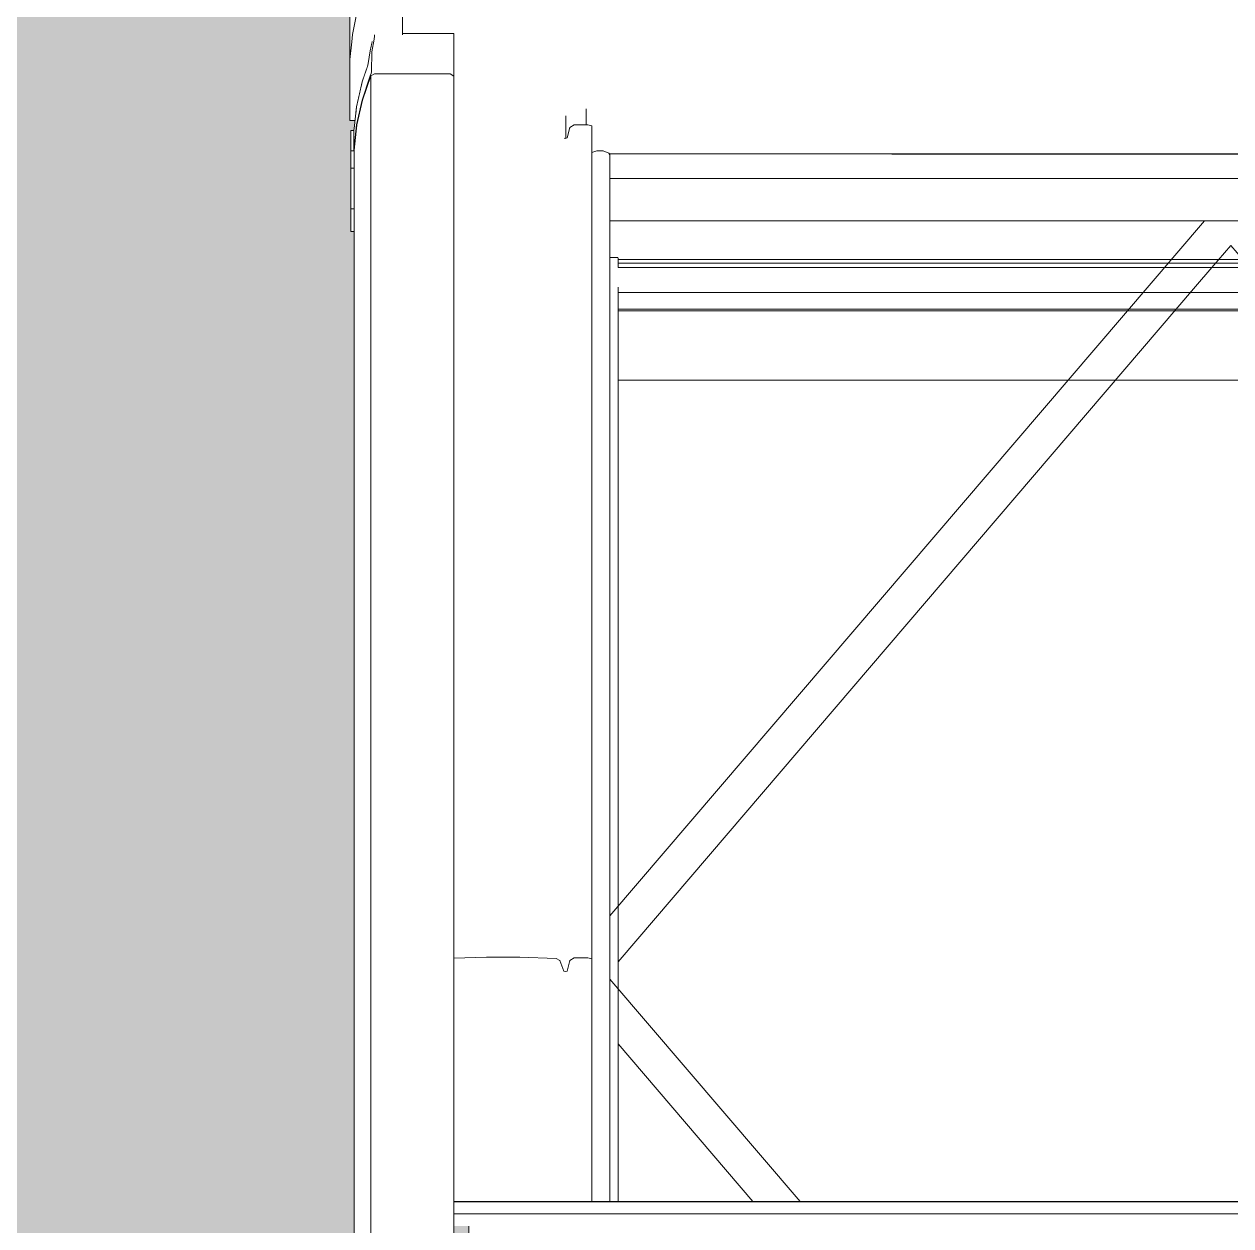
# Model space of a CAD drawing. Header units: metres. Extents: x -4 to 206, y -18 to 45.
# Drawn here: x 36.799 to 37.385, y -3.36 to -2.776 of the extents above; entities that cross this region are included whole.
import ezdxf

# ---------------------------------------------------------------- set-up
doc = ezdxf.new("R2010")
doc.units = ezdxf.units.M
doc.header["$MEASUREMENT"] = 0
doc.set_wipeout_variables(frame=1)
doc.linetypes.add('Wipeout_Contour', pattern=[1, 0, -1])
doc.layers.add('3._DD PP STG2_4_325 Dachfenster', color=7, linetype='Continuous')
doc.layers.add('3._DD PP STG2_4_330 Dachaufbau', color=7, linetype='Continuous')

msp = doc.modelspace()

# ---------------------------------------------------------------- hatches: boundary and pattern name
at = {"layer": '3._DD PP STG2_4_330 Dachaufbau', "linetype": 'Continuous', "lineweight": 0, "true_color": 0x000000}
h = msp.add_hatch(color=18, dxfattribs=at)
h.paths.add_polyline_path([(36.75503, -4.33871), (38.75089, -4.33871), (38.75089, -2.14371), (38.85503, -2.14371), (38.85503, -1.28285), (33.33449, -1.28285), (33.33837, -4.39875), (33.35981, -4.39875), (33.35981, -1.29871), (36.49503, -1.29871), (36.49503, -1.58871), (36.75503, -1.58871)])
h.paths.add_polyline_path([(37.01482, -3.72888), (37.01482, -2.20451), (37.79482, -2.20451), (37.79482, -3.72888)], flags=0)

# ---------------------------------------------------------------- linework, layer by layer
at = {"layer": '3._DD PP STG2_4_330 Dachaufbau', "color": 7, "linetype": 'Continuous', "lineweight": 18, "ltscale": 1000, "flags": 128}
msp.add_lwpolyline([(37.01482, -2.20451), (37.01482, -3.72888)], dxfattribs=at)

# ---------------------------------------------------------------- next in the draw order: wipeouts: each hides what was drawn before it
at = {"color": 254, "linetype": 'Wipeout_Contour', "lineweight": 0, "ltscale": 148.397818}
msp.add_wipeout([(36.95751, -2.83783), (36.95921, -2.83783), (36.95901, -2.82795), (36.95751, -2.82795)], dxfattribs=at).dxf.layer = '3._DD PP STG2_4_325 Dachfenster'
at = {"color": 254, "linetype": 'Wipeout_Contour', "lineweight": 0, "ltscale": 148.286373}
msp.add_wipeout([(36.95751, -2.84703), (36.95751, -2.85633), (36.95921, -2.85633), (36.95921, -2.84703)], dxfattribs=at).dxf.layer = '3._DD PP STG2_4_325 Dachfenster'
at = {"color": 254, "linetype": 'Wipeout_Contour', "lineweight": 0, "ltscale": 224.982622}
msp.add_wipeout([(37.08321, -2.86282), (37.08331, -2.86387), (37.68611, -2.86387), (37.68611, -2.86309), (37.68621, -2.86196), (37.08321, -2.86196)], dxfattribs=at).dxf.layer = '3._DD PP STG2_4_325 Dachfenster'
at = {"color": 254, "linetype": 'Wipeout_Contour', "lineweight": 0, "ltscale": 148.292767}
msp.add_wipeout([(36.95751, -2.86807), (36.95751, -2.8767), (36.95921, -2.8767), (36.95921, -2.86807)], dxfattribs=at).dxf.layer = '3._DD PP STG2_4_325 Dachfenster'
at = {"color": 254, "linetype": 'Wipeout_Contour', "lineweight": 0, "ltscale": 112.732318}
msp.add_wipeout([(37.08331, -2.87179), (37.68611, -2.87179), (37.08331, -2.87172)], dxfattribs=at).dxf.layer = '3._DD PP STG2_4_325 Dachfenster'
at = {"color": 254, "linetype": 'Wipeout_Contour', "lineweight": 0, "ltscale": 148.65935}
msp.add_wipeout([(37.00751, -3.22975), (37.00751, -3.34786), (37.02341, -3.34786), (37.02341, -3.22924)], dxfattribs=at).dxf.layer = '3._DD PP STG2_4_325 Dachfenster'
at = {"color": 254, "linetype": 'Wipeout_Contour', "lineweight": 0, "ltscale": 148.843338}
msp.add_wipeout([(37.06181, -3.23624), (37.06101, -3.23602), (37.06101, -3.34786), (37.06181, -3.34786)], dxfattribs=at).dxf.layer = '3._DD PP STG2_4_325 Dachfenster'

# ---------------------------------------------------------------- next in the draw order: wipeouts: each hides what was drawn before it
at = {"color": 254, "linetype": 'Wipeout_Contour', "lineweight": 0, "ltscale": 185.713102}
msp.add_wipeout([(36.95918, -2.82699), (36.95901, -2.82771), (36.95901, -2.83739), (36.96031, -2.82524), (36.96031, -2.81638)], dxfattribs=at).dxf.layer = '3._DD PP STG2_4_325 Dachfenster'
at = {"color": 254, "linetype": 'Wipeout_Contour', "lineweight": 0, "ltscale": 148.284808}
msp.add_wipeout([(36.95751, -2.84703), (36.95921, -2.84703), (36.95921, -2.84627), (36.95751, -2.84627)], dxfattribs=at).dxf.layer = '3._DD PP STG2_4_325 Dachfenster'
at = {"color": 254, "linetype": 'Wipeout_Contour', "lineweight": 0, "ltscale": 149.991735}
msp.add_wipeout([(37.08331, -2.86387), (37.08331, -2.86493), (37.68611, -2.86493), (37.68611, -2.86387)], dxfattribs=at).dxf.layer = '3._DD PP STG2_4_325 Dachfenster'
at = {"color": 254, "linetype": 'Wipeout_Contour', "lineweight": 0, "ltscale": 148.291194}
msp.add_wipeout([(36.95751, -2.86665), (36.95751, -2.86807), (36.95921, -2.86807), (36.95921, -2.86665)], dxfattribs=at).dxf.layer = '3._DD PP STG2_4_325 Dachfenster'
at = {"color": 254, "linetype": 'Wipeout_Contour', "lineweight": 0, "ltscale": 148.840542}
msp.add_wipeout([(37.06101, -3.23602), (37.05901, -3.23086), (37.05901, -3.34786), (37.06101, -3.34786)], dxfattribs=at).dxf.layer = '3._DD PP STG2_4_325 Dachfenster'

# ---------------------------------------------------------------- next in the draw order: wipeouts: each hides what was drawn before it
at = {"color": 254, "linetype": 'Wipeout_Contour', "lineweight": 0, "ltscale": 148.283409}
msp.add_wipeout([(36.95751, -2.84625), (36.95921, -2.84625), (36.95921, -2.83783), (36.95751, -2.83783)], dxfattribs=at).dxf.layer = '3._DD PP STG2_4_325 Dachfenster'
at = {"color": 254, "linetype": 'Wipeout_Contour', "lineweight": 0, "ltscale": 148.289803}
msp.add_wipeout([(36.95751, -2.85968), (36.95751, -2.86597), (36.95921, -2.86597), (36.95921, -2.85968)], dxfattribs=at).dxf.layer = '3._DD PP STG2_4_325 Dachfenster'
at = {"color": 254, "linetype": 'Wipeout_Contour', "lineweight": 0, "ltscale": 149.990859}
msp.add_wipeout([(37.08321, -2.86112), (37.08321, -2.86196), (37.68621, -2.86196), (37.68621, -2.86112)], dxfattribs=at).dxf.layer = '3._DD PP STG2_4_325 Dachfenster'
at = {"color": 254, "linetype": 'Wipeout_Contour', "lineweight": 0, "ltscale": 149.991991}
msp.add_wipeout([(37.08331, -2.86493), (37.08331, -2.86557), (37.68611, -2.86557), (37.68611, -2.86493)], dxfattribs=at).dxf.layer = '3._DD PP STG2_4_325 Dachfenster'
at = {"color": 254, "linetype": 'Wipeout_Contour', "lineweight": 0, "ltscale": 148.853382}
msp.add_wipeout([(37.06391, -3.23079), (37.06261, -3.23595), (37.06261, -3.34786), (37.06391, -3.34786)], dxfattribs=at).dxf.layer = '3._DD PP STG2_4_325 Dachfenster'

# ---------------------------------------------------------------- next in the draw order: wipeouts: each hides what was drawn before it
at = {"color": 254, "linetype": 'Wipeout_Contour', "lineweight": 0, "ltscale": 148.288308}
msp.add_wipeout([(36.95751, -2.85633), (36.95751, -2.85968), (36.95921, -2.85968), (36.95921, -2.85633)], dxfattribs=at).dxf.layer = '3._DD PP STG2_4_325 Dachfenster'
at = {"color": 254, "linetype": 'Wipeout_Contour', "lineweight": 0, "ltscale": 149.989971}
msp.add_wipeout([(37.08321, -2.85609), (37.08321, -2.86112), (37.68621, -2.86112), (37.68621, -2.85609)], dxfattribs=at).dxf.layer = '3._DD PP STG2_4_325 Dachfenster'
at = {"color": 254, "linetype": 'Wipeout_Contour', "lineweight": 0, "ltscale": 148.290868}
msp.add_wipeout([(36.95751, -2.86597), (36.95751, -2.86665), (36.95921, -2.86665), (36.95921, -2.86597)], dxfattribs=at).dxf.layer = '3._DD PP STG2_4_325 Dachfenster'
at = {"color": 254, "linetype": 'Wipeout_Contour', "lineweight": 0, "ltscale": 149.9922}
msp.add_wipeout([(37.08331, -2.86557), (37.08331, -2.86628), (37.68611, -2.86628), (37.68611, -2.86557)], dxfattribs=at).dxf.layer = '3._DD PP STG2_4_325 Dachfenster'
at = {"color": 254, "linetype": 'Wipeout_Contour', "lineweight": 0, "ltscale": 148.846562}
msp.add_wipeout([(37.06261, -3.23595), (37.06181, -3.23624), (37.06181, -3.34786), (37.06261, -3.34786)], dxfattribs=at).dxf.layer = '3._DD PP STG2_4_325 Dachfenster'

# ---------------------------------------------------------------- next in the draw order: wipeouts: each hides what was drawn before it
at = {"color": 254, "linetype": 'Wipeout_Contour', "lineweight": 0, "ltscale": 149.988546}
msp.add_wipeout([(37.08321, -2.85178), (37.08321, -2.85609), (37.68621, -2.85609), (37.68621, -2.85178)], dxfattribs=at).dxf.layer = '3._DD PP STG2_4_325 Dachfenster'
at = {"color": 254, "linetype": 'Wipeout_Contour', "lineweight": 0, "ltscale": 149.993152}
msp.add_wipeout([(37.08331, -2.87172), (37.68611, -2.87172), (37.68611, -2.86628), (37.08331, -2.86628)], dxfattribs=at).dxf.layer = '3._DD PP STG2_4_325 Dachfenster'
at = {"color": 254, "linetype": 'Wipeout_Contour', "lineweight": 0, "ltscale": 148.829739}
msp.add_wipeout([(37.05901, -3.23086), (37.05721, -3.2298), (37.05721, -3.34786), (37.05901, -3.34786)], dxfattribs=at).dxf.layer = '3._DD PP STG2_4_325 Dachfenster'
at = {"color": 254, "linetype": 'Wipeout_Contour', "lineweight": 0, "ltscale": 148.857112}
msp.add_wipeout([(37.06601, -3.22952), (37.06391, -3.23079), (37.06391, -3.34786), (37.06601, -3.34786)], dxfattribs=at).dxf.layer = '3._DD PP STG2_4_325 Dachfenster'

# ---------------------------------------------------------------- next in the draw order: wipeouts: each hides what was drawn before it
at = {"color": 254, "linetype": 'Wipeout_Contour', "lineweight": 0, "ltscale": 149.987795}
msp.add_wipeout([(37.08321, -2.85122), (37.08321, -2.85178), (37.68621, -2.85178), (37.68621, -2.85122)], dxfattribs=at).dxf.layer = '3._DD PP STG2_4_325 Dachfenster'
at = {"color": 254, "linetype": 'Wipeout_Contour', "lineweight": 0, "ltscale": 148.790671}
msp.add_wipeout([(37.03961, -3.22924), (37.03961, -3.34786), (37.05721, -3.34786), (37.05721, -3.2298)], dxfattribs=at).dxf.layer = '3._DD PP STG2_4_325 Dachfenster'
at = {"color": 254, "linetype": 'Wipeout_Contour', "lineweight": 0, "ltscale": 148.873547}
msp.add_wipeout([(37.06601, -3.22952), (37.06601, -3.34786), (37.07261, -3.34786), (37.07261, -3.22952)], dxfattribs=at).dxf.layer = '3._DD PP STG2_4_325 Dachfenster'

# ---------------------------------------------------------------- next in the draw order: wipeouts: each hides what was drawn before it
at = {"color": 254, "linetype": 'Wipeout_Contour', "lineweight": 0, "ltscale": 148.7513}
msp.add_wipeout([(37.05901, -2.82643), (37.05901, -3.23086), (37.06101, -3.23602), (37.06101, -2.83159)], dxfattribs=at).dxf.layer = '3._DD PP STG2_4_325 Dachfenster'
at = {"color": 254, "linetype": 'Wipeout_Contour', "lineweight": 0, "ltscale": 149.985936}
msp.add_wipeout([(37.08321, -2.83941), (37.08321, -2.85122), (37.68621, -2.85122), (37.68621, -2.83941)], dxfattribs=at).dxf.layer = '3._DD PP STG2_4_325 Dachfenster'
at = {"color": 254, "linetype": 'Wipeout_Contour', "lineweight": 0, "ltscale": 148.722927}
msp.add_wipeout([(37.02341, -3.22924), (37.02341, -3.34786), (37.03961, -3.34786), (37.03961, -3.22924)], dxfattribs=at).dxf.layer = '3._DD PP STG2_4_325 Dachfenster'
at = {"color": 254, "linetype": 'Wipeout_Contour', "lineweight": 0, "ltscale": 148.890828}
msp.add_wipeout([(37.07451, -3.23001), (37.07261, -3.22952), (37.07261, -3.34786), (37.07451, -3.34786)], dxfattribs=at).dxf.layer = '3._DD PP STG2_4_325 Dachfenster'

# ---------------------------------------------------------------- next in the draw order: wipeouts: each hides what was drawn before it
at = {"color": 254, "linetype": 'Wipeout_Contour', "lineweight": 0, "ltscale": 148.57272}
msp.add_wipeout([(37.00751, -3.22975), (37.02341, -3.22924), (37.02341, -2.82481), (37.00751, -2.82532)], dxfattribs=at).dxf.layer = '3._DD PP STG2_4_325 Dachfenster'
at = {"color": 254, "linetype": 'Wipeout_Contour', "lineweight": 0, "ltscale": 148.804172}
msp.add_wipeout([(37.07261, -2.82512), (37.07261, -3.22952), (37.07451, -3.23001), (37.07451, -2.82562)], dxfattribs=at).dxf.layer = '3._DD PP STG2_4_325 Dachfenster'
at = {"color": 254, "linetype": 'Wipeout_Contour', "lineweight": 0, "ltscale": 186.142135}
msp.add_wipeout([(37.06111, -2.83162), (37.06101, -3.23602), (37.06181, -3.23624), (37.06181, -2.83184), (37.06111, -2.83166)], dxfattribs=at).dxf.layer = '3._DD PP STG2_4_325 Dachfenster'

# ---------------------------------------------------------------- next in the draw order: wipeouts: each hides what was drawn before it
at = {"color": 254, "linetype": 'Wipeout_Contour', "lineweight": 0, "ltscale": 148.76421}
msp.add_wipeout([(37.06261, -2.83156), (37.06261, -3.23595), (37.06391, -3.23079), (37.06391, -2.8264)], dxfattribs=at).dxf.layer = '3._DD PP STG2_4_325 Dachfenster'

# ---------------------------------------------------------------- next in the draw order: wipeouts: each hides what was drawn before it
at = {"color": 254, "linetype": 'Wipeout_Contour', "lineweight": 0, "ltscale": 148.761219}
msp.add_wipeout([(37.06181, -2.83184), (37.06181, -3.23624), (37.06261, -3.23595), (37.06261, -2.83156)], dxfattribs=at).dxf.layer = '3._DD PP STG2_4_325 Dachfenster'

# ---------------------------------------------------------------- next in the draw order: linework, layer by layer
at = {"layer": '3._DD PP STG2_4_325 Dachfenster', "color": 7, "linetype": 'Continuous', "lineweight": 13, "ltscale": 1000, "flags": 128}
for points in [[(37.06181, -3.23624), (37.06101, -3.23602)], [(37.06261, -3.23595), (37.06181, -3.23624)]]:
    msp.add_lwpolyline(points, dxfattribs=at)

# ---------------------------------------------------------------- next in the draw order: wipeouts: each hides what was drawn before it
at = {"color": 254, "linetype": 'Wipeout_Contour', "lineweight": 0, "ltscale": 148.742948}
msp.add_wipeout([(37.05901, -2.82643), (37.05721, -2.82537), (37.05721, -3.2298), (37.05901, -3.23086)], dxfattribs=at).dxf.layer = '3._DD PP STG2_4_325 Dachfenster'
at = {"color": 254, "linetype": 'Wipeout_Contour', "lineweight": 0, "ltscale": 148.770211}
msp.add_wipeout([(37.06391, -2.8264), (37.06391, -3.23079), (37.06601, -3.22952), (37.06601, -2.82512)], dxfattribs=at).dxf.layer = '3._DD PP STG2_4_325 Dachfenster'

# ---------------------------------------------------------------- next in the draw order: wipeouts: each hides what was drawn before it
at = {"color": 254, "linetype": 'Wipeout_Contour', "lineweight": 0, "ltscale": 148.467187}
msp.add_wipeout([(37.06101, -2.83152), (37.06181, -2.83184), (37.06201, -2.82075), (37.06144, -2.81974)], dxfattribs=at).dxf.layer = '3._DD PP STG2_4_325 Dachfenster'
at = {"color": 254, "linetype": 'Wipeout_Contour', "lineweight": 0, "ltscale": 148.704082}
msp.add_wipeout([(37.03961, -2.82481), (37.03961, -3.22924), (37.05721, -3.2298), (37.05721, -2.82537)], dxfattribs=at).dxf.layer = '3._DD PP STG2_4_325 Dachfenster'
at = {"color": 254, "linetype": 'Wipeout_Contour', "lineweight": 0, "ltscale": 148.787465}
msp.add_wipeout([(37.06601, -2.82512), (37.06601, -3.22952), (37.07261, -3.22952), (37.07261, -2.82512)], dxfattribs=at).dxf.layer = '3._DD PP STG2_4_325 Dachfenster'

# ---------------------------------------------------------------- next in the draw order: linework, layer by layer
at = {"layer": '3._DD PP STG2_4_325 Dachfenster', "color": 7, "linetype": 'Continuous', "lineweight": 13, "ltscale": 1000, "flags": 128}
for points in [[(37.05901, -3.23086), (37.05721, -3.2298)], [(37.06101, -3.23602), (37.05901, -3.23086)], [(37.06391, -3.23079), (37.06261, -3.23595)], [(37.06601, -3.22952), (37.06391, -3.23079)]]:
    msp.add_lwpolyline(points, dxfattribs=at)

# ---------------------------------------------------------------- next in the draw order: wipeouts: each hides what was drawn before it
at = {"color": 254, "linetype": 'Wipeout_Contour', "lineweight": 0, "ltscale": 148.535378}
msp.add_wipeout([(37.05976, -2.817), (37.05901, -2.82643), (37.06101, -2.83152), (37.06144, -2.81979)], dxfattribs=at).dxf.layer = '3._DD PP STG2_4_325 Dachfenster'
at = {"color": 254, "linetype": 'Wipeout_Contour', "lineweight": 0, "ltscale": 148.636654}
msp.add_wipeout([(37.03961, -2.82481), (37.02341, -2.82481), (37.02341, -3.22924), (37.03961, -3.22924)], dxfattribs=at).dxf.layer = '3._DD PP STG2_4_325 Dachfenster'

# ---------------------------------------------------------------- next in the draw order: wipeouts: each hides what was drawn before it
at = {"color": 254, "linetype": 'Wipeout_Contour', "lineweight": 0, "ltscale": 148.501992}
msp.add_wipeout([(37.00751, -2.81622), (37.00751, -2.82532), (37.02341, -2.82481), (37.02341, -2.81587)], dxfattribs=at).dxf.layer = '3._DD PP STG2_4_325 Dachfenster'
at = {"color": 254, "linetype": 'Wipeout_Contour', "lineweight": 0, "ltscale": 111.966235}
msp.add_wipeout([(37.0586, -2.81652), (37.05721, -2.81626), (37.05721, -2.82537)], dxfattribs=at).dxf.layer = '3._DD PP STG2_4_325 Dachfenster'

# ---------------------------------------------------------------- next in the draw order: wipeouts: each hides what was drawn before it
at = {"color": 254, "linetype": 'Wipeout_Contour', "lineweight": 0, "ltscale": 446.876494}
msp.add_wipeout([(36.96031, -2.82524), (36.95901, -2.83739), (36.96051, -2.82524), (36.96321, -2.81316), (36.96721, -2.80131), (36.96901, -2.80035), (37.00581, -2.80035), (37.00751, -2.8016), (37.00751, -2.80021), (36.96743, -2.80021), (36.96701, -2.80131), (36.96301, -2.81316)], dxfattribs=at).dxf.layer = '3._DD PP STG2_4_325 Dachfenster'
at = {"color": 254, "linetype": 'Wipeout_Contour', "lineweight": 0, "ltscale": 148.633384}
msp.add_wipeout([(37.03961, -2.81587), (37.03961, -2.82481), (37.05721, -2.82537), (37.05721, -2.81626)], dxfattribs=at).dxf.layer = '3._DD PP STG2_4_325 Dachfenster'

# ---------------------------------------------------------------- next in the draw order: wipeouts: each hides what was drawn before it
at = {"color": 254, "linetype": 'Wipeout_Contour', "lineweight": 0, "ltscale": 148.280524}
msp.add_wipeout([(36.96031, -2.81638), (36.96031, -2.82524), (36.96301, -2.81316), (36.96301, -2.8043)], dxfattribs=at).dxf.layer = '3._DD PP STG2_4_325 Dachfenster'
at = {"color": 254, "linetype": 'Wipeout_Contour', "lineweight": 0, "ltscale": 148.568538}
msp.add_wipeout([(37.03961, -2.81587), (37.02341, -2.81587), (37.02341, -2.82481), (37.03961, -2.82481)], dxfattribs=at).dxf.layer = '3._DD PP STG2_4_325 Dachfenster'
at = {"color": 254, "linetype": 'Wipeout_Contour', "lineweight": 0, "ltscale": 148.419384}
msp.add_wipeout([(37.05721, -2.82537), (37.05901, -2.82643), (37.05976, -2.81697), (37.0586, -2.81652)], dxfattribs=at).dxf.layer = '3._DD PP STG2_4_325 Dachfenster'

# ---------------------------------------------------------------- next in the draw order: wipeouts: each hides what was drawn before it
at = {"color": 254, "linetype": 'Wipeout_Contour', "lineweight": 0, "ltscale": 221.997974}
msp.add_wipeout([(36.96575, -2.79618), (36.96301, -2.8043), (36.96301, -2.81316), (36.96701, -2.80131), (36.96701, -2.78925), (36.96592, -2.79546)], dxfattribs=at).dxf.layer = '3._DD PP STG2_4_325 Dachfenster'
at = {"color": 254, "linetype": 'Wipeout_Contour', "lineweight": 0, "ltscale": 261.034286}
msp.add_wipeout([(37.06201, -2.83177), (37.06261, -2.83156), (37.06391, -2.8264), (37.06601, -2.82512), (37.07181, -2.82512), (37.07181, -2.82153), (37.06201, -2.82153)], dxfattribs=at).dxf.layer = '3._DD PP STG2_4_325 Dachfenster'
at = {"color": 254, "linetype": 'Wipeout_Contour', "lineweight": 0, "ltscale": 185.244448}
msp.add_wipeout([(36.96051, -2.82524), (36.95921, -2.83739), (36.95921, -3.54913), (36.96031, -3.53885), (36.96051, -3.53796)], dxfattribs=at).dxf.layer = '3._DD PP STG2_4_325 Dachfenster'

# ---------------------------------------------------------------- next in the draw order: linework, layer by layer
at = {"layer": '3._DD PP STG2_4_325 Dachfenster', "color": 7, "linetype": 'Continuous', "lineweight": 13, "ltscale": 1000, "flags": 128}
for points in [[(36.95751, -2.82795), (36.95751, -2.83783)], [(37.06261, -2.83156), (37.06391, -2.8264)], [(37.06391, -2.8264), (37.06601, -2.82512)], [(37.06111, -2.83166), (37.06181, -2.83184)], [(37.06181, -2.83184), (37.06261, -2.83156)], [(36.95751, -2.84625), (36.95751, -2.83783)], [(36.95751, -2.85633), (36.95751, -2.84703), (36.95751, -2.84627)], [(36.95751, -2.85968), (36.95751, -2.85633)], [(36.95751, -2.86597), (36.95751, -2.85968)], [(36.95751, -2.86665), (36.95751, -2.86597)], [(36.95751, -2.86807), (36.95751, -2.86665)], [(36.95751, -2.877), (36.95751, -2.86807)]]:
    msp.add_lwpolyline(points, dxfattribs=at)

# ---------------------------------------------------------------- next in the draw order: wipeouts: each hides what was drawn before it
at = {"color": 254, "linetype": 'Wipeout_Contour', "lineweight": 0, "ltscale": 148.354168}
msp.add_wipeout([(36.96769, -2.78974), (37.00751, -2.78974), (37.00751, -2.78366), (36.9689, -2.78366)], dxfattribs=at).dxf.layer = '3._DD PP STG2_4_325 Dachfenster'
at = {"color": 254, "linetype": 'Wipeout_Contour', "lineweight": 0, "ltscale": 185.170232}
msp.add_wipeout([(36.96321, -2.81316), (36.96051, -2.82524), (36.96051, -3.53796), (36.96301, -3.52678), (36.96321, -3.52618)], dxfattribs=at).dxf.layer = '3._DD PP STG2_4_325 Dachfenster'
at = {"color": 254, "linetype": 'Wipeout_Contour', "lineweight": 0, "ltscale": 637.736134}
msp.add_wipeout([(37.07181, -2.81747), (37.07181, -2.82512), (37.07261, -2.82512), (37.07451, -2.82562), (37.07451, -2.8386), (37.07691, -2.83778), (37.08001, -2.83785), (37.08281, -2.83898), (37.08321, -2.83966), (37.68621, -2.83927), (37.68941, -2.83785), (37.69251, -2.83778), (37.69491, -2.8386), (37.69491, -2.82562), (37.69681, -2.82512), (37.69761, -2.82512), (37.69761, -2.81747)], dxfattribs=at).dxf.layer = '3._DD PP STG2_4_325 Dachfenster'

# ---------------------------------------------------------------- next in the draw order: linework, layer by layer
at = {"layer": '3._DD PP STG2_4_325 Dachfenster', "color": 7, "linetype": 'Continuous', "lineweight": 13, "ltscale": 1000, "flags": 128}
for points in [[(36.95751, -2.82795), (36.95901, -2.82795)], [(36.95901, -2.82771), (36.95918, -2.82699)], [(36.95901, -2.82771), (36.95901, -2.83739)], [(37.06601, -2.82512), (37.07261, -2.82512), (37.07451, -2.82562)], [(36.95921, -2.83783), (36.95751, -2.83783)], [(36.95921, -2.83739), (36.95921, -3.54913)], [(36.95751, -2.84627), (36.95921, -2.84627)], [(36.95751, -2.86597), (36.95921, -2.86597)], [(36.95751, -2.877), (36.95921, -2.877)]]:
    msp.add_lwpolyline(points, dxfattribs=at)

# ---------------------------------------------------------------- next in the draw order: wipeouts: each hides what was drawn before it
at = {"color": 254, "linetype": 'Wipeout_Contour', "lineweight": 0, "ltscale": 333.986278}
msp.add_wipeout([(36.96701, -2.78925), (36.96701, -2.80131), (36.96743, -2.80021), (36.96757, -2.7995), (36.96769, -2.78974), (36.9689, -2.78366), (36.96906, -2.78206), (36.96908, -2.7814), (36.96793, -2.78464)], dxfattribs=at).dxf.layer = '3._DD PP STG2_4_325 Dachfenster'
at = {"color": 254, "linetype": 'Wipeout_Contour', "lineweight": 0, "ltscale": 148.836113}
msp.add_wipeout([(37.07451, -2.8386), (37.07451, -3.34786), (37.07691, -3.34786), (37.07691, -2.83778)], dxfattribs=at).dxf.layer = '3._DD PP STG2_4_325 Dachfenster'
at = {"color": 254, "linetype": 'Wipeout_Contour', "lineweight": 0, "ltscale": 185.728348}
msp.add_wipeout([(37.08281, -2.83898), (37.08281, -3.34786), (37.08331, -3.34786), (37.08331, -2.86309), (37.08321, -2.83966)], dxfattribs=at).dxf.layer = '3._DD PP STG2_4_325 Dachfenster'

# ---------------------------------------------------------------- next in the draw order: wipeouts: each hides what was drawn before it
at = {"color": 254, "linetype": 'Wipeout_Contour', "lineweight": 0, "ltscale": 222.83771}
msp.add_wipeout([(36.96906, -2.78206), (37.00751, -2.78206), (37.00751, -2.7809), (36.98271, -2.7809), (36.98271, -2.7814), (36.96908, -2.7814)], dxfattribs=at).dxf.layer = '3._DD PP STG2_4_325 Dachfenster'
at = {"color": 254, "linetype": 'Wipeout_Contour', "lineweight": 0, "ltscale": 148.382751}
msp.add_wipeout([(36.96757, -2.7995), (37.00751, -2.7995), (37.00751, -2.78974), (36.96769, -2.78974)], dxfattribs=at).dxf.layer = '3._DD PP STG2_4_325 Dachfenster'
at = {"color": 254, "linetype": 'Wipeout_Contour', "lineweight": 0, "ltscale": 148.858975}
msp.add_wipeout([(37.08001, -2.83785), (37.08001, -3.34786), (37.08281, -3.34786), (37.08281, -2.83898)], dxfattribs=at).dxf.layer = '3._DD PP STG2_4_325 Dachfenster'

# ---------------------------------------------------------------- next in the draw order: linework, layer by layer
at = {"layer": '3._DD PP STG2_4_325 Dachfenster', "color": 7, "linetype": 'Continuous', "lineweight": 13, "ltscale": 1000, "flags": 128}
for points in [[(37.08321, -2.83927), (37.68621, -2.83927)], [(37.08321, -2.85122), (37.08321, -2.83941)], [(37.08321, -2.85122), (37.08321, -2.85178), (37.08321, -2.85609), (37.08321, -2.86112), (37.08321, -2.86196), (37.08321, -2.86282)], [(37.08321, -2.85122), (37.68621, -2.85122)]]:
    msp.add_lwpolyline(points, dxfattribs=at)

# ---------------------------------------------------------------- next in the draw order: wipeouts: each hides what was drawn before it
at = {"color": 254, "linetype": 'Wipeout_Contour', "lineweight": 0, "ltscale": 148.380336}
msp.add_wipeout([(36.96906, -2.78206), (36.9689, -2.78366), (37.00751, -2.78366), (37.00751, -2.78206)], dxfattribs=at).dxf.layer = '3._DD PP STG2_4_325 Dachfenster'
at = {"color": 254, "linetype": 'Wipeout_Contour', "lineweight": 0, "ltscale": 148.383366}
msp.add_wipeout([(36.96757, -2.7995), (36.96743, -2.80021), (37.00751, -2.80021), (37.00751, -2.7995)], dxfattribs=at).dxf.layer = '3._DD PP STG2_4_325 Dachfenster'
at = {"color": 254, "linetype": 'Wipeout_Contour', "lineweight": 0, "ltscale": 148.84698}
msp.add_wipeout([(37.07691, -2.83778), (37.07691, -3.34786), (37.08001, -3.34786), (37.08001, -2.83785)], dxfattribs=at).dxf.layer = '3._DD PP STG2_4_325 Dachfenster'
at = {"color": 254, "linetype": 'Wipeout_Contour', "lineweight": 0, "ltscale": 112.363836}
msp.add_wipeout([(37.37189, -2.87179), (37.08331, -2.87179), (37.08331, -3.20922)], dxfattribs=at).dxf.layer = '3._DD PP STG2_4_325 Dachfenster'
at = {"color": 254, "linetype": 'Wipeout_Contour', "lineweight": 0, "ltscale": 112.337202}
msp.add_wipeout([(37.08331, -3.34786), (37.17568, -3.34786), (37.08331, -3.23985)], dxfattribs=at).dxf.layer = '3._DD PP STG2_4_325 Dachfenster'

# ---------------------------------------------------------------- next in the draw order: linework, layer by layer
at = {"layer": '3._DD PP STG2_4_325 Dachfenster', "color": 7, "linetype": 'Continuous', "lineweight": 13, "ltscale": 1000, "flags": 128}
for points in [[(37.07691, -2.83778), (37.07451, -2.8386)], [(37.08001, -2.83785), (37.07691, -2.83778)], [(37.08281, -2.83898), (37.08001, -2.83785)], [(37.08321, -2.83966), (37.08281, -2.83898)], [(37.07451, -3.23001), (37.07261, -3.22952), (37.06601, -3.22952)]]:
    msp.add_lwpolyline(points, dxfattribs=at)

# ---------------------------------------------------------------- next in the draw order: wipeouts: each hides what was drawn before it
at = {"color": 254, "linetype": 'Wipeout_Contour', "lineweight": 0, "ltscale": 185.158244}
msp.add_wipeout([(36.96721, -2.80131), (36.96321, -2.81316), (36.96321, -3.52618), (36.96701, -3.51492), (36.96721, -3.5144)], dxfattribs=at).dxf.layer = '3._DD PP STG2_4_325 Dachfenster'
at = {"color": 254, "linetype": 'Wipeout_Contour', "lineweight": 0, "ltscale": 148.586431}
msp.add_wipeout([(37.00581, -2.80035), (37.00581, -3.51366), (37.00751, -3.51366), (37.00751, -2.8016)], dxfattribs=at).dxf.layer = '3._DD PP STG2_4_325 Dachfenster'
at = {"color": 254, "linetype": 'Wipeout_Contour', "lineweight": 0, "ltscale": 300.258884}
msp.add_wipeout([(37.08331, -3.20922), (37.08331, -3.23985), (37.17568, -3.34786), (37.59374, -3.34786), (37.68611, -3.23985), (37.68611, -3.20922), (37.39753, -2.87179), (37.37189, -2.87179)], dxfattribs=at).dxf.layer = '3._DD PP STG2_4_325 Dachfenster'

# ---------------------------------------------------------------- next in the draw order: linework, layer by layer
at = {"layer": '3._DD PP STG2_4_325 Dachfenster', "color": 7, "linetype": 'Continuous', "lineweight": 13, "ltscale": 1000, "flags": 128}
for points in [[(37.08331, -2.87172), (37.68611, -2.87172)], [(37.37189, -2.87179), (37.08331, -3.20922)], [(37.08331, -2.87179), (37.68611, -2.87179)], [(37.38471, -2.88367), (37.37546, -2.89449), (37.3676, -2.90368), (37.08728, -3.23145)], [(37.38471, -2.88367), (37.39396, -2.89449), (37.40183, -2.90368), (37.68214, -3.23145)], [(37.08331, -2.88954), (37.08721, -2.88954)], [(37.08741, -2.88975), (37.08741, -2.89449)], [(37.08741, -2.8906), (37.68201, -2.8906)], [(37.08741, -2.8923), (37.68201, -2.8923)], [(37.08728, -2.89449), (37.68214, -2.89449)], [(37.08741, -2.90651), (37.68201, -2.90651)], [(37.08741, -2.91464), (37.68201, -2.91464)], [(37.08741, -2.91542), (37.68201, -2.91542)], [(37.08741, -2.94915), (37.68201, -2.94915)]]:
    msp.add_lwpolyline(points, dxfattribs=at)

# ---------------------------------------------------------------- next in the draw order: wipeouts: each hides what was drawn before it
at = {"color": 254, "linetype": 'Wipeout_Contour', "lineweight": 0, "ltscale": 185.976287}
msp.add_wipeout([(36.96721, -3.5144), (36.96746, -3.51375), (36.96901, -3.51366), (36.96901, -2.80035), (36.96721, -2.80131)], dxfattribs=at).dxf.layer = '3._DD PP STG2_4_325 Dachfenster'
at = {"color": 254, "linetype": 'Wipeout_Contour', "lineweight": 0, "ltscale": 185.112282}
msp.add_wipeout([(36.95708, -2.82307), (36.9596, -2.82307), (36.96031, -2.81638), (36.96046, -2.81572), (36.95709, -2.81572)], dxfattribs=at).dxf.layer = '3._DD PP STG2_4_325 Dachfenster'

# ---------------------------------------------------------------- next in the draw order: linework, layer by layer
at = {"layer": '3._DD PP STG2_4_325 Dachfenster', "color": 7, "linetype": 'Continuous', "lineweight": 13, "ltscale": 1000, "flags": 128}
for points in [[(36.95708, -2.82095), (36.95708, -2.82307)], [(36.95708, -2.82307), (36.9596, -2.82307)]]:
    msp.add_lwpolyline(points, dxfattribs=at)

# ---------------------------------------------------------------- next in the draw order: wipeouts: each hides what was drawn before it
at = {"color": 254, "linetype": 'Wipeout_Contour', "lineweight": 0, "ltscale": 148.509576}
msp.add_wipeout([(36.96901, -3.51366), (37.00581, -3.51366), (37.00581, -2.80035), (36.96901, -2.80035)], dxfattribs=at).dxf.layer = '3._DD PP STG2_4_325 Dachfenster'
at = {"color": 254, "linetype": 'Wipeout_Contour', "lineweight": 0, "ltscale": 148.642109}
msp.add_wipeout([(36.95709, -2.81572), (36.96046, -2.81572), (36.96242, -2.80695), (36.9571, -2.80695)], dxfattribs=at).dxf.layer = '3._DD PP STG2_4_325 Dachfenster'

# ---------------------------------------------------------------- next in the draw order: linework, layer by layer
at = {"layer": '3._DD PP STG2_4_325 Dachfenster', "color": 7, "linetype": 'Continuous', "lineweight": 13, "ltscale": 1000, "flags": 128}
msp.add_lwpolyline([(37.05721, -3.2298), (37.03961, -3.22924), (37.02341, -3.22924), (37.00751, -3.22975)], dxfattribs=at)

# ---------------------------------------------------------------- next in the draw order: wipeouts: each hides what was drawn before it
at = {"color": 254, "linetype": 'Wipeout_Contour', "lineweight": 0, "ltscale": 185.545256}
msp.add_wipeout([(36.9571, -2.80695), (36.96242, -2.80695), (36.96301, -2.8043), (36.9656, -2.79663), (36.95711, -2.79663)], dxfattribs=at).dxf.layer = '3._DD PP STG2_4_325 Dachfenster'
at = {"color": 254, "linetype": 'Wipeout_Contour', "lineweight": 0, "ltscale": 899.76612}
msp.add_wipeout([(37.00751, -2.81438), (37.00751, -2.81622), (37.02341, -2.81587), (37.03961, -2.81587), (37.05721, -2.81626), (37.0586, -2.81652), (37.05976, -2.81697), (37.06144, -2.81979), (37.06201, -2.82075), (37.06201, -2.82153), (37.07181, -2.82153), (37.07181, -2.81747), (37.69761, -2.81747), (37.69761, -2.82153), (37.70741, -2.82153), (37.70741, -2.82075), (37.70799, -2.81974), (37.70967, -2.817), (37.71082, -2.81652), (37.71221, -2.81626), (37.72981, -2.81587), (37.74601, -2.81587), (37.76191, -2.81622), (37.76191, -2.81438)], dxfattribs=at).dxf.layer = '3._DD PP STG2_4_325 Dachfenster'
at = {"color": 254, "linetype": 'Wipeout_Contour', "lineweight": 0, "ltscale": 150.153527}
msp.add_wipeout([(37.00751, -3.34799), (37.00751, -3.35379), (37.76191, -3.35379), (37.76191, -3.34799)], dxfattribs=at).dxf.layer = '3._DD PP STG2_4_325 Dachfenster'
at = {"color": 254, "linetype": 'Wipeout_Contour', "lineweight": 0, "ltscale": 150.156245}
msp.add_wipeout([(37.00751, -3.35733), (37.00751, -3.35967), (37.76191, -3.35967), (37.76191, -3.35733)], dxfattribs=at).dxf.layer = '3._DD PP STG2_4_325 Dachfenster'

# ---------------------------------------------------------------- next in the draw order: linework, layer by layer
at = {"layer": '3._DD PP STG2_4_325 Dachfenster', "color": 7, "linetype": 'Continuous', "lineweight": 13, "ltscale": 1000, "flags": 128}
for points in [[(36.96743, -2.80021), (36.96701, -2.80131), (36.96301, -2.81316), (36.96031, -2.82524), (36.95901, -2.83739)], [(36.95921, -2.83739), (36.96051, -2.82524), (36.96321, -2.81316), (36.96721, -2.80131)], [(36.96721, -2.80131), (36.96901, -2.80035)], [(36.96721, -2.80131), (36.96721, -3.5144)], [(37.06201, -2.83177), (37.06201, -2.82075)], [(37.07181, -2.82512), (37.07181, -2.81747)]]:
    msp.add_lwpolyline(points, dxfattribs=at)

# ---------------------------------------------------------------- next in the draw order: wipeouts: each hides what was drawn before it
at = {"color": 254, "linetype": 'Wipeout_Contour', "lineweight": 0, "ltscale": 259.41859}
msp.add_wipeout([(36.95711, -2.79663), (36.9656, -2.79663), (36.96592, -2.79546), (36.96701, -2.78925), (36.96789, -2.78482), (36.95806, -2.78482), (36.95711, -2.79345)], dxfattribs=at).dxf.layer = '3._DD PP STG2_4_325 Dachfenster'
at = {"color": 254, "linetype": 'Wipeout_Contour', "lineweight": 0, "ltscale": 149.975587}
msp.add_wipeout([(37.00751, -2.80568), (37.00751, -2.81438), (37.76191, -2.81438), (37.76191, -2.80568)], dxfattribs=at).dxf.layer = '3._DD PP STG2_4_325 Dachfenster'
at = {"color": 254, "linetype": 'Wipeout_Contour', "lineweight": 0, "ltscale": 112.448083}
msp.add_wipeout([(37.76191, -3.34786), (37.00751, -3.34786), (37.76191, -3.34799)], dxfattribs=at).dxf.layer = '3._DD PP STG2_4_325 Dachfenster'
at = {"color": 254, "linetype": 'Wipeout_Contour', "lineweight": 0, "ltscale": 150.155469}
msp.add_wipeout([(37.00751, -3.35535), (37.00751, -3.35733), (37.76191, -3.35733), (37.76191, -3.35535)], dxfattribs=at).dxf.layer = '3._DD PP STG2_4_325 Dachfenster'

# ---------------------------------------------------------------- next in the draw order: linework, layer by layer
at = {"layer": '3._DD PP STG2_4_325 Dachfenster', "color": 7, "linetype": 'Continuous', "lineweight": 13, "ltscale": 1000, "flags": 128}
for points in [[(36.96757, -2.7995), (36.96769, -2.78974)], [(36.96743, -2.80021), (36.96757, -2.7995)], [(37.07451, -2.82562), (37.07451, -3.23001), (37.07451, -3.34786)], [(37.08331, -2.86309), (37.08331, -3.34786)], [(37.08741, -2.90397), (37.08741, -3.34786)], [(37.17568, -3.34786), (37.08331, -3.23985)], [(37.1527, -3.34786), (37.08728, -3.27136)], [(37.76191, -3.34786), (37.00751, -3.34786)]]:
    msp.add_lwpolyline(points, dxfattribs=at)

# ---------------------------------------------------------------- next in the draw order: wipeouts: each hides what was drawn before it
at = {"color": 254, "linetype": 'Wipeout_Contour', "lineweight": 0, "ltscale": 185.110336}
msp.add_wipeout([(36.95711, -2.6398), (36.95711, -2.79345), (36.95806, -2.78482), (36.95841, -2.78125), (36.95841, -2.6259)], dxfattribs=at).dxf.layer = '3._DD PP STG2_4_325 Dachfenster'
at = {"color": 254, "linetype": 'Wipeout_Contour', "lineweight": 0, "ltscale": 149.97275}
msp.add_wipeout([(37.76191, -2.79543), (37.00751, -2.79543), (37.00751, -2.80568), (37.76191, -2.80568)], dxfattribs=at).dxf.layer = '3._DD PP STG2_4_325 Dachfenster'
at = {"color": 254, "linetype": 'Wipeout_Contour', "lineweight": 0, "ltscale": 150.154833}
msp.add_wipeout([(37.76191, -3.35379), (37.00751, -3.35379), (37.00751, -3.35535), (37.76191, -3.35535)], dxfattribs=at).dxf.layer = '3._DD PP STG2_4_325 Dachfenster'

# ---------------------------------------------------------------- next in the draw order: linework, layer by layer
at = {"layer": '3._DD PP STG2_4_325 Dachfenster', "color": 7, "linetype": 'Continuous', "lineweight": 13, "ltscale": 1000, "flags": 128}
for points in [[(37.00751, -2.80021), (37.00751, -2.7995)], [(36.96901, -2.80035), (37.00581, -2.80035)], [(37.00581, -2.80035), (37.00751, -2.8016)], [(37.00751, -2.8016), (37.00751, -2.80021)], [(37.00751, -2.8016), (37.00751, -3.51366)], [(37.76191, -3.35379), (37.00751, -3.35379)]]:
    msp.add_lwpolyline(points, dxfattribs=at)

# ---------------------------------------------------------------- next in the draw order: wipeouts: each hides what was drawn before it
at = {"color": 254, "linetype": 'Wipeout_Contour', "lineweight": 0, "ltscale": 185.106988}
msp.add_wipeout([(36.95841, -2.6259), (36.95841, -2.78125), (36.96033, -2.77167), (36.96101, -2.76789), (36.96101, -2.61224)], dxfattribs=at).dxf.layer = '3._DD PP STG2_4_325 Dachfenster'
at = {"color": 254, "linetype": 'Wipeout_Contour', "lineweight": 0, "ltscale": 149.969468}
msp.add_wipeout([(37.00751, -2.78369), (37.00751, -2.79543), (37.76191, -2.79543), (37.76191, -2.78369)], dxfattribs=at).dxf.layer = '3._DD PP STG2_4_325 Dachfenster'

# ---------------------------------------------------------------- next in the draw order: linework, layer by layer
at = {"layer": '3._DD PP STG2_4_325 Dachfenster', "color": 7, "linetype": 'Continuous', "lineweight": 13, "ltscale": 1000, "flags": 128}
msp.add_lwpolyline([(37.00751, -2.7995), (37.00751, -2.78974)], dxfattribs=at)

# ---------------------------------------------------------------- next in the draw order: wipeouts: each hides what was drawn before it
at = {"color": 254, "linetype": 'Wipeout_Contour', "lineweight": 0, "ltscale": 260.124411}
msp.add_wipeout([(36.95841, -2.78125), (36.95806, -2.78482), (36.96789, -2.78482), (36.96908, -2.7814), (36.98271, -2.7814), (36.98271, -2.77167), (36.96033, -2.77167)], dxfattribs=at).dxf.layer = '3._DD PP STG2_4_325 Dachfenster'

# ---------------------------------------------------------------- next in the draw order: linework, layer by layer
at = {"layer": '3._DD PP STG2_4_325 Dachfenster', "color": 7, "linetype": 'Continuous', "lineweight": 13, "ltscale": 1000, "flags": 128}
for points in [[(36.96685, -2.5963), (36.97136, -2.61228), (36.97425, -2.63166), (36.97552, -2.65415), (36.9751, -2.67953), (36.97302, -2.70739), (36.96928, -2.73751), (36.96796, -2.74409), (36.96588, -2.75095), (36.96511, -2.75286), (36.964, -2.75752), (36.96101, -2.76789), (36.96033, -2.77167), (36.95841, -2.78125), (36.95806, -2.78482), (36.95711, -2.79345), (36.95711, -2.79663), (36.9571, -2.80695), (36.95709, -2.81572), (36.95708, -2.82307)], [(36.95708, -2.72945), (36.95708, -2.82095)], [(36.9689, -2.78366), (36.96906, -2.78206), (36.96908, -2.7814)], [(36.95918, -2.82699), (36.96031, -2.81638), (36.96301, -2.8043), (36.96575, -2.79618), (36.96592, -2.79546), (36.96701, -2.78925), (36.96793, -2.78464)], [(36.96769, -2.78974), (36.9689, -2.78366)]]:
    msp.add_lwpolyline(points, dxfattribs=at)

# ---------------------------------------------------------------- next in the draw order: wipeouts: each hides what was drawn before it
at = {"color": 254, "linetype": 'Wipeout_Contour', "lineweight": 0, "ltscale": 300.006701}
msp.add_wipeout([(37.78671, -2.77075), (36.98271, -2.77075), (36.98271, -2.7809), (37.00751, -2.7809), (37.00751, -2.78369), (37.76191, -2.78369), (37.76191, -2.7809), (37.78671, -2.7809)], dxfattribs=at).dxf.layer = '3._DD PP STG2_4_325 Dachfenster'

# ---------------------------------------------------------------- next in the draw order: linework, layer by layer
at = {"layer": '3._DD PP STG2_4_325 Dachfenster', "color": 7, "linetype": 'Continuous', "lineweight": 13, "ltscale": 1000, "flags": 128}
for points in [[(36.98271, -2.7814), (36.98271, -2.77167), (36.98271, -2.75752), (36.98271, -2.75095), (36.98271, -2.74409), (36.98271, -2.73751), (36.98271, -2.70739), (36.98271, -2.67953), (36.98271, -2.65415), (36.98271, -2.63166), (36.98271, -2.61228), (36.98271, -2.5963)], [(36.98271, -2.7809), (37.00751, -2.7809)], [(37.00751, -2.78366), (37.00751, -2.78206), (37.00751, -2.7809)], [(37.00751, -2.78974), (37.00751, -2.78366)]]:
    msp.add_lwpolyline(points, dxfattribs=at)

doc.saveas('drawing.dxf')
